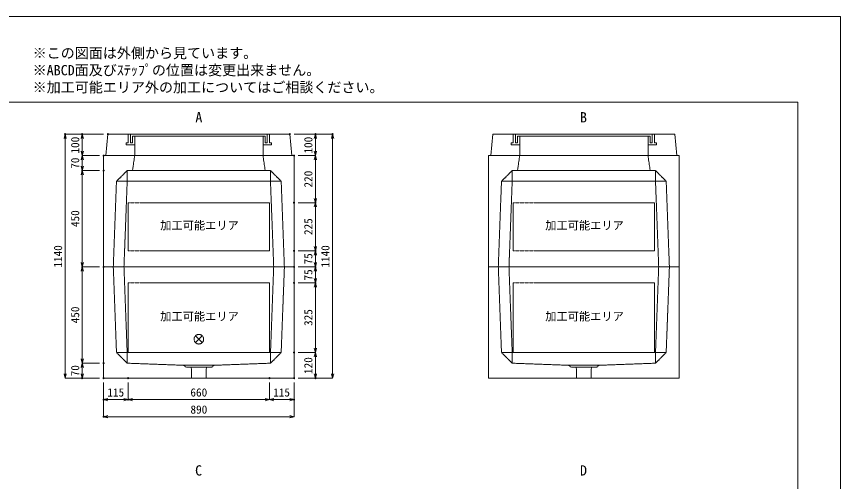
# Model space of a CAD drawing. Units: millimetres, scale not verified. Extents: x -2970 to 2970, y -2100 to 2100.
# Drawn here: x -883 to 2970, y -73 to 2100 of the extents above; entities that cross this region are included whole.
import ezdxf
from ezdxf.enums import TextEntityAlignment as Align

# ---------------------------------------------------------------- set-up
doc = ezdxf.new("R2010")
doc.units = ezdxf.units.MM
doc.header["$LTSCALE"] = 10
doc.header["$PDMODE"] = 32
doc.header["$PDSIZE"] = 5
doc.linetypes.add('LONG_DASHED1', pattern=[7, 6, -1])
doc.linetypes.add('LONG_DOUBLE_CHAIN', pattern=[21.8, 18, -1, 0.6, -0.6, 0.6, -1])
for name, color, linetype, lineweight in [('0-0_D-TTL', 7, 'Continuous', 9), ('0-1_Defpoints', 7, 'Continuous', 9), ('0-3_D-TTL-TXT', 7, 'Continuous', 9), ('0-4_D-STR-TXT', 7, 'Continuous', 9), ('0-5_D-STR-DIM', 3, 'Continuous', 9), ('0-6_0', 7, 'Continuous', 9), ('0-7_D-STR', 7, 'LONG_DASHED1', 9), ('0-8_D-STR-STR4', 134, 'LONG_DASHED1', 9), ('0-A_D-STR-STR5', 1, 'LONG_DOUBLE_CHAIN', 9)]:
    doc.layers.add(name, color=color, linetype=linetype, lineweight=lineweight)
doc.styles.add('ＭＳ ゴシック', font='')
doc.styles.get('ＭＳ ゴシック').set_extended_font_data('MS Gothic')

# ---------------------------------------------------------------- blocks, each defined once
blk = doc.blocks.new('A$C4DE05FD1')
at = {"layer": '0-0_D-TTL', "color": 134}
for p, q in [((2000, 38000), (57400, 38000)), ((57400, 38000), (57400, 2000))]:
    blk.add_line(p, q, dxfattribs=at)
at = {"layer": '0-1_Defpoints', "color": 134}
for p, q in [((0, 42000), (59400, 42000)), ((59400, 42000), (59400, 0))]:
    blk.add_line(p, q, dxfattribs=at)
at = {"layer": '0-3_D-TTL-TXT', "style": 'ＭＳ ゴシック'}
for s, p in [('※この図面は外側から見ています。', (21630.5, 39907.8)), ('※ABCD面及びｽﾃｯﾌﾟの位置は変更出来ません。', (21630.5, 39107.8)), ('※加工可能エリア外の加工についてはご相談ください。', (21630.5, 38307.8))]:
    blk.add_text(s, height=481.1, dxfattribs=at).set_placement(p, align=Align.BOTTOM_LEFT)
blk = doc.blocks.new('_Open30')
at = {"layer": '0-6_0'}
blk.add_line((0, 0), (-10, 0), dxfattribs=at)
blk.add_lwpolyline([(-10, 2.679), (0, 0), (-10, -2.679)], dxfattribs=at)
blk = doc.blocks.new('A$C31CA379A')
at = {"layer": '0-4_D-STR-TXT', "style": 'ＭＳ ゴシック'}
for s, p in [('A', (-162.9, -1095.3)), ('B', (17819.3, -1095.3)), ('C', (-175.7, -17595.3)), ('D', (17819.3, -17595.3))]:
    blk.add_text(s, height=481.1, dxfattribs=at).set_placement(p, align=Align.BOTTOM_LEFT)
blk = doc.blocks.new('A$C019679C0')
at = {"layer": '0-7_D-STR', "linetype": 'Continuous'}
for p, q in [((-4350, 0), (-4250, 1000)), ((4250, 1000), (-4250, 1000)), ((4350, 0), (4250, 1000)), ((-4350, 0), (4350, 0))]:
    blk.add_line(p, q, dxfattribs=at)
at = {"layer": '0-7_D-STR'}
for p, q in [((-3000, 0), (-3000, 900)), ((3000, 900), (3000, 0))]:
    blk.add_line(p, q, dxfattribs=at)
at = {"layer": '0-8_D-STR-STR4'}
for points in [[(-3300, 1000), (-3300, 600), (-3400, 600), (-3400, 500), (-3000, 500)], [(-3000, 900), (-3100, 900), (-3100, 600), (-3200, 600), (-3200, 1000)], [(-3000, 900), (3000, 900), (3100, 900)], [(3300, 1000), (3300, 600), (3400, 600), (3400, 500), (3000, 500)], [(3100, 900), (3100, 600), (3200, 600), (3200, 1000)]]:
    blk.add_lwpolyline(points, dxfattribs=at)
blk = doc.blocks.new('A$C30751F23')
at = {"layer": '0-7_D-STR'}
for p, q in [((-3000, 5200), (-3100, 4500)), ((3000, 5200), (3100, 4500)), ((-3850, 4000), (-3350, 4500)), ((-3350, 4500), (3350, 4500)), ((-3350, 4000), (-3350, 4500)), ((3850, 4000), (3350, 4500)), ((3350, 4000), (3350, 4500)), ((-3850, 4000), (-4000, 0)), ((-3850, 4000), (3850, 4000)), ((-3350, 4000), (-3500, 0)), ((3350, 4000), (3500, 0)), ((3850, 4000), (4000, 0))]:
    blk.add_line(p, q, dxfattribs=at)
at = {"layer": '0-7_D-STR', "linetype": 'Continuous'}
for p, q in [((4450, 0), (4450, 5200)), ((-4450, 0), (4450, 0))]:
    blk.add_line(p, q, dxfattribs=at)
blk.add_lwpolyline([(-4450, 0), (-4450, 5200), (4450, 5200)], dxfattribs=at)
at = {"layer": '0-A_D-STR-STR5'}
for p, q in [((-3300, 3000), (-3300, 750)), ((3300, 3000), (-3300, 3000))]:
    blk.add_line(p, q, dxfattribs=at)
blk.add_lwpolyline([(3300, 3000), (3300, 750), (-3300, 750)], dxfattribs=at)
blk = doc.blocks.new('A$C40695CE8')
at = {"layer": '0-7_D-STR', "linetype": 'Continuous'}
for p, q in [((4450, 0), (-4450, 0)), ((-4450, -5200), (-4450, 0)), ((4450, -5200), (4450, 0)), ((4450, -5200), (-4450, -5200))]:
    blk.add_line(p, q, dxfattribs=at)
at = {"layer": '0-7_D-STR'}
for p, q in [((-4000, 0), (-3850, -4000)), ((-3500, 0), (-3350, -4000)), ((3500, 0), (3350, -4000)), ((4000, 0), (3850, -4000)), ((-3350, -4500), (-3850, -4000)), ((3850, -4000), (-3850, -4000)), ((-3350, -4500), (-3350, -4000)), ((3350, -4500), (3850, -4000)), ((3350, -4500), (3350, -4000)), ((-3350, -4500), (-700, -4600)), ((-600, -4690), (-700, -4600)), ((700, -4600), (-700, -4600)), ((600, -4690), (700, -4600)), ((3350, -4500), (700, -4600)), ((600, -4690), (-600, -4690)), ((-336.2, -5200), (-352.5, -4690)), ((336.2, -5200), (352.5, -4690))]:
    blk.add_line(p, q, dxfattribs=at)
at = {"layer": '0-A_D-STR-STR5'}
for p, q in [((-3300, -750), (-3300, -4000)), ((3300, -750), (-3300, -750)), ((3300, -750), (3300, -4000)), ((3300, -4000), (-3300, -4000))]:
    blk.add_line(p, q, dxfattribs=at)
blk = doc.blocks.new('A$C1C640AAB')
at = {"layer": '0-A_D-STR-STR5'}
for p, q in [((-159.1, -159.1), (159.1, 159.1)), ((-159.1, 159.1), (159.1, -159.1))]:
    blk.add_line(p, q, dxfattribs=at)
blk.add_circle((0, 0), 225, dxfattribs=at)
blk = doc.blocks.new('A$C6737d5f8')
at = {"layer": '0-7_D-STR'}
blk.add_blockref('A$C40695CE8', (0, 0), dxfattribs=at)
at = {"layer": '0-A_D-STR-STR5'}
blk.add_blockref('A$C1C640AAB', (0, -3380), dxfattribs=at)

msp = doc.modelspace()

# ---------------------------------------------------------------- linework, layer by layer
at = {"layer": '0-1_Defpoints'}
for p in [(-655, 1550), (-575, 1550), (-455, 1550), (395, 1550), (515, 1550), (595, 1550), (-475, 1450), (415, 1450), (-575, 1380), (-475, 1380), (-475, 1380), (415, 1230), (415, 1230), (515, 1230), (415, 1005), (515, 1005), (-575, 930), (-575, 930), (-475, 930), (-475, 930), (415, 930), (515, 930), (415, 855), (515, 855), (415, 530), (415, 530), (-475, 480), (-575, 410), (-475, 410), (-475, 410), (-360, 410), (300, 410), (415, 410), (415, 410), (515, 410), (-475, 310), (-360, 310), (415, 310), (-475, 230)]:
    msp.add_point(p, dxfattribs=at)
at = {"layer": '0-5_D-STR-DIM'}
for p, q in [((-475, 1550), (-655, 1550)), ((-475, 1550), (-575, 1550)), ((415, 1550), (515, 1550)), ((415, 1550), (595, 1550)), ((-655, 430), (-655, 1530)), ((-575, 1470), (-575, 1530)), ((515, 1470), (515, 1530)), ((595, 430), (595, 1530)), ((-495, 1450), (-575, 1450)), ((-495, 1450), (-575, 1450)), ((-575, 1430), (-575, 1400)), ((435, 1450), (515, 1450)), ((435, 1450), (515, 1450)), ((515, 1430), (515, 1250)), ((-495, 1380), (-575, 1380)), ((-495, 1380), (-575, 1380)), ((-575, 1360), (-575, 950)), ((435, 1230), (515, 1230)), ((435, 1230), (515, 1230)), ((515, 1025), (515, 1210)), ((435, 1005), (515, 1005)), ((435, 1005), (515, 1005)), ((515, 950), (515, 985)), ((-495, 930), (-575, 930)), ((-495, 930), (-575, 930)), ((435, 930), (515, 930)), ((435, 930), (515, 930)), ((-575, 500), (-575, 910)), ((515, 875), (515, 910)), ((435, 855), (515, 855)), ((435, 855), (515, 855)), ((515, 550), (515, 835)), ((435, 530), (515, 530)), ((435, 530), (515, 530)), ((515, 510), (515, 430)), ((-495, 480), (-575, 480)), ((-495, 480), (-575, 480)), ((-575, 460), (-575, 430)), ((-495, 410), (-655, 410)), ((-495, 410), (-575, 410)), ((-475, 390), (-475, 230)), ((-475, 390), (-475, 310)), ((-360, 390), (-360, 310)), ((-360, 390), (-360, 310)), ((300, 390), (300, 310)), ((300, 390), (300, 310)), ((415, 390), (415, 310)), ((415, 390), (415, 230)), ((435, 410), (515, 410)), ((435, 410), (595, 410)), ((-380, 310), (-455, 310)), ((280, 310), (-340, 310)), ((320, 310), (395, 310)), ((395, 230), (-455, 230))]:
    msp.add_line(p, q, dxfattribs=at)

# ---------------------------------------------------------------- block references
at = {"layer": '0-0_D-TTL', "xscale": 0.1, "yscale": 0.1}
msp.add_blockref('A$C4DE05FD1', (-2970, -2100), dxfattribs=at)
at = {"layer": '0-4_D-STR-TXT', "xscale": 0.1, "yscale": 0.1}
msp.add_blockref('A$C31CA379A', (-30, 1700), dxfattribs=at)
at = {"layer": '0-5_D-STR-DIM', "xscale": 2, "yscale": 2}
for p, rotation in [((-655, 1550), 90), ((-575, 1550), 90), ((515, 1550), 90), ((595, 1550), 90), ((-575, 1450), 270), ((515, 1450), 270), ((-575, 1450), 90), ((515, 1450), 90), ((-575, 1380), 270), ((-575, 1380), 90), ((515, 1230), 270), ((515, 1230), 90), ((515, 1005), 270), ((515, 1005), 90), ((-575, 930), 270), ((-575, 930), 90), ((515, 930), 270), ((515, 930), 90), ((515, 855), 270), ((515, 855), 90), ((515, 530), 270), ((515, 530), 90), ((-575, 480), 270), ((-575, 480), 90), ((-655, 410), 270), ((-575, 410), 270), ((515, 410), 270), ((595, 410), 270), ((-475, 310), 180), ((-360, 310), 180), ((300, 310), 180), ((-475, 230), 180)]:
    msp.add_blockref('_Open30', p, dxfattribs=dict(at, rotation=rotation))
for p in [(-360, 310), (300, 310), (415, 310), (415, 230)]:
    msp.add_blockref('_Open30', p, dxfattribs=at)
at = {"layer": '0-7_D-STR', "xscale": 0.1, "yscale": 0.1}
for name, p in [('A$C019679C0', (-30, 1450)), ('A$C019679C0', (1770, 1450)), ('A$C30751F23', (-30, 930)), ('A$C30751F23', (1770, 930)), ('A$C6737d5f8', (-30, 930)), ('A$C40695CE8', (1770, 930))]:
    msp.add_blockref(name, p, dxfattribs=at)

# ---------------------------------------------------------------- texts
at = {"layer": '0-5_D-STR-DIM', "style": 'ＭＳ ゴシック'}
for s, p in [('100', (-577.6, 1459.48)), ('100', (512.4, 1459.48)), ('70', (-577.6, 1388.4)), ('220', (512.4, 1300.8)), ('450', (-577.6, 1116.2)), ('225', (512.4, 1078.82)), ('1140', (-657.6, 926.48)), ('1140', (592.4, 926.48)), ('75', (512.4, 941.42)), ('75', (512.4, 866.42)), ('450', (-577.6, 666.2)), ('325', (512.4, 653.92)), ('120', (512.4, 429.48)), ('70', (-577.6, 418.4))]:
    msp.add_text(s, height=38.49, rotation=90, dxfattribs=at).set_placement(p, align=Align.BOTTOM_LEFT)
for s, p in [('115', (-457.5, 312.6)), ('660', (-69.4, 312.6)), ('115', (317.5, 312.6)), ('890', (-69.1, 232.6))]:
    msp.add_text(s, height=38.49, dxfattribs=at).set_placement(p, align=Align.BOTTOM_LEFT)
at = {"layer": '0-A_D-STR-STR5', "style": 'ＭＳ ゴシック'}
for p in [(-210.48, 1092.8), (1589.52, 1092.8), (-210.48, 667.72), (1589.52, 667.72)]:
    msp.add_text('加工可能エリア', height=38.49, dxfattribs=at).set_placement(p, align=Align.BOTTOM_LEFT)

doc.saveas('drawing.dxf')
